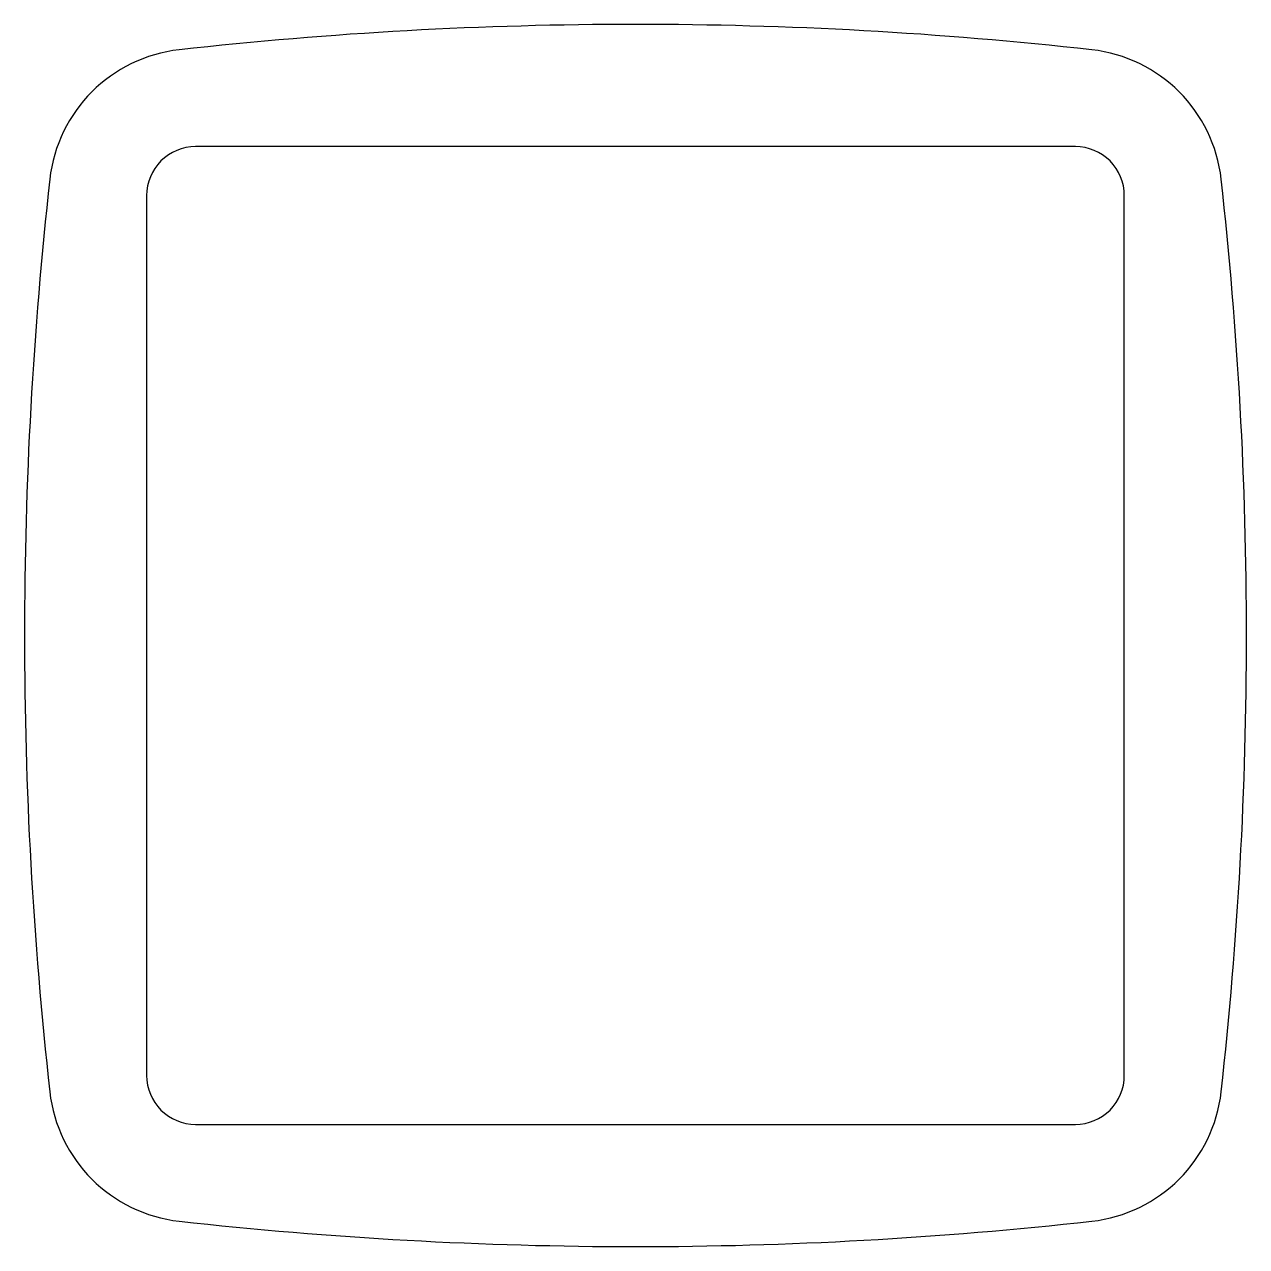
# Model space of a CAD drawing. Extents: x 943.1 to 968.1, y -11.7 to 13.3.
import ezdxf

# ---------------------------------------------------------------- set-up
doc = ezdxf.new("R2010")
doc.units = 0
doc.header["$LTSCALE"] = 15
doc.layers.get('0').update_dxf_attribs({"linetype": 'CONTINUOUS'})

msp = doc.modelspace()

# ---------------------------------------------------------------- linework, layer by layer
at = {"ltscale": 0.05}
for points in [[(943.647, -8.49, 0.350627), (946.296, -11.139, 0.055523), (964.961, -11.139, 0.350627), (967.61, -8.49, 0.055523), (967.61, 10.175, 0.350627), (964.961, 12.825, 0.055523), (946.296, 12.825, 0.350627), (943.647, 10.175, 0.055523)], [(964.628, -9.157, 0.414214), (965.628, -8.157), (965.628, 9.843, 0.414214), (964.628, 10.843), (946.628, 10.843, 0.414214), (945.628, 9.843), (945.628, -8.157, 0.414214), (946.628, -9.157)]]:
    msp.add_lwpolyline(points, format="xyb", close=True, dxfattribs=at)

doc.saveas('drawing.dxf')
